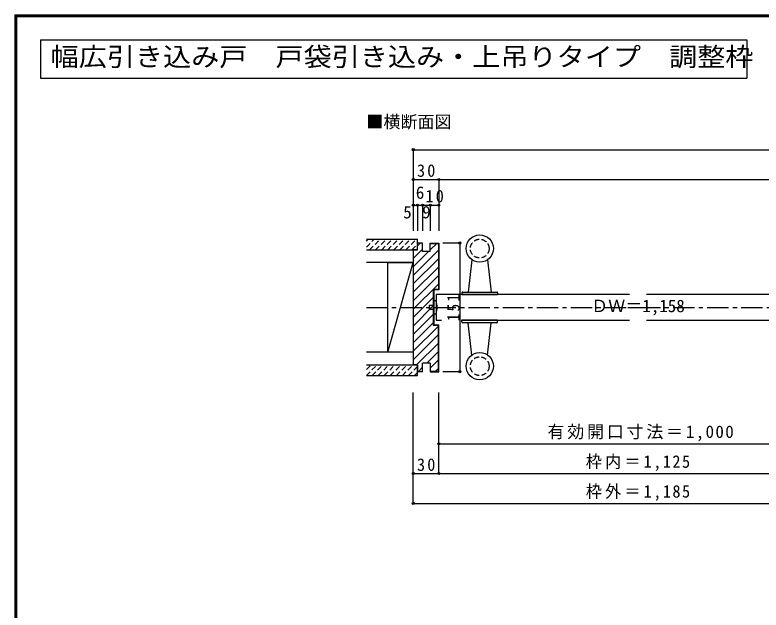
# Model space of a CAD drawing. Units: millimetres at full size, sheet at 1:5; details may follow other scales. Extents: x -973 to 977, y -718 to 696.
# Drawn here: x -973 to -98, y -2 to 696 of the extents above; entities that cross this region are included whole.
import ezdxf
from ezdxf.enums import TextEntityAlignment as Align

# ---------------------------------------------------------------- set-up
doc = ezdxf.new("R2010")
doc.units = ezdxf.units.MM
doc.header["$LTSCALE"] = 5
doc.header["$PDMODE"] = 32
doc.header["$PDSIZE"] = 2.5
for name, pattern in [('CHAIN1', [8, 5, -1, 1, -1]), ('DASHED1', [1.8, 1.2, -0.6]), ('DASHED2', [3, 2, -1])]:
    doc.linetypes.add(name, pattern=pattern)
for name, color, linetype in [('0-1_通り芯', 4, 'CHAIN1'), ('0-2_柱', 3, 'Continuous'), ('0-3_仕上げ', 2, 'Continuous'), ('0-4_枠', 3, 'Continuous'), ('0-5_ケーシング', 3, 'DASHED2'), ('0-6_扉', 2, 'Continuous'), ('0-7_金物', 7, 'Continuous'), ('0-A_文字', 7, 'Continuous'), ('0-B_寸法', 7, 'Continuous'), ('0-C_ハッチ', 4, 'DASHED1'), ('F-1_枠', 6, 'Continuous')]:
    doc.layers.add(name, color=color, linetype=linetype)
doc.styles.add('ＭＳ ゴシック', font='')
doc.styles.get('ＭＳ ゴシック').set_extended_font_data('MS Gothic')

msp = doc.modelspace()

# ---------------------------------------------------------------- linework, layer by layer
at = {"layer": '0-1_通り芯'}
msp.add_line((-560.866, 352.667), (564.172, 352.667), dxfattribs=at)
at = {"layer": '0-2_柱', "color": 7}
for p, q in [((-505.866, 405.167), (-560.866, 405.167)), ((-535.866, 300.167), (-505.866, 405.167)), ((-505.866, 300.167), (-560.866, 300.167))]:
    msp.add_line(p, q, dxfattribs=at)
at = {"layer": '0-2_柱'}
for p, q in [((-535.866, 300.167), (-535.866, 405.167)), ((-535.866, 405.167), (-505.866, 405.167)), ((-505.866, 405.167), (-505.866, 300.167)), ((-505.866, 300.167), (-535.866, 300.167))]:
    msp.add_line(p, q, dxfattribs=at)
at = {"layer": '0-3_仕上げ'}
for p, q in [((-560.866, 432.667), (-500.866, 432.667)), ((-500.866, 420.167), (-500.866, 432.667)), ((-560.866, 420.167), (-500.866, 420.167)), ((-560.866, 285.167), (-500.866, 285.167)), ((-500.866, 272.667), (-500.866, 285.167)), ((-560.866, 272.667), (-500.866, 272.667))]:
    msp.add_line(p, q, dxfattribs=at)
at = {"layer": '0-4_枠'}
for p, q in [((-500.866, 420.167), (-500.866, 428.167)), ((-494.866, 428.167), (-500.866, 428.167)), ((-494.866, 418.167), (-494.866, 428.167)), ((-485.866, 428.167), (-475.866, 428.167)), ((-485.866, 418.167), (-485.866, 428.167)), ((-485.866, 427.667), (-476.366, 427.667)), ((-476.366, 427.667), (-476.366, 373.667)), ((-475.866, 428.167), (-475.866, 373.167)), ((-505.866, 420.167), (-505.866, 285.167)), ((-500.866, 420.167), (-505.866, 420.167)), ((-485.866, 418.167), (-494.866, 418.167)), ((-482.366, 373.667), (-482.366, 331.667)), ((-476.366, 373.667), (-482.366, 373.667)), ((-481.866, 373.167), (-481.866, 332.167)), ((-475.866, 373.167), (-481.866, 373.167)), ((-482.366, 331.667), (-476.366, 331.667)), ((-481.866, 332.167), (-475.866, 332.167)), ((-476.366, 277.667), (-476.366, 331.667)), ((-475.866, 277.167), (-475.866, 332.167)), ((-500.866, 285.167), (-505.866, 285.167)), ((-500.866, 285.167), (-500.866, 277.167)), ((-485.866, 287.167), (-494.866, 287.167)), ((-494.866, 277.167), (-494.866, 287.167)), ((-485.866, 287.167), (-485.866, 277.167)), ((-494.866, 277.167), (-500.866, 277.167)), ((-485.866, 277.667), (-476.366, 277.667)), ((-485.866, 277.167), (-475.866, 277.167))]:
    msp.add_line(p, q, dxfattribs=at)
at = {"layer": '0-5_ケーシング', "linetype": 'Continuous'}
for p, q in [((-437.116, 408.612), (-441.366, 370.667)), ((-418.616, 408.612), (-414.366, 370.667)), ((-448.866, 369.667), (-448.866, 367.667)), ((-447.866, 370.667), (-407.866, 370.667)), ((-406.866, 369.667), (-406.866, 367.667)), ((-448.866, 367.667), (-406.866, 367.667)), ((-406.866, 337.667), (-448.866, 337.667)), ((-448.866, 335.667), (-448.866, 337.667)), ((-407.866, 334.667), (-447.866, 334.667)), ((-437.116, 296.722), (-441.366, 334.667)), ((-418.616, 296.722), (-414.366, 334.667)), ((-406.866, 335.667), (-406.866, 337.667))]:
    msp.add_line(p, q, dxfattribs=at)
for centre in [(-427.866, 421.667), (-427.866, 283.667)]:
    msp.add_circle(centre, 16, dxfattribs=at)
at = {"layer": '0-5_ケーシング', "linetype": 'DASHED1'}
for centre in [(-427.866, 421.667), (-427.866, 283.667)]:
    msp.add_circle(centre, 11, dxfattribs=at)
at = {"layer": '0-5_ケーシング', "linetype": 'Continuous'}
for centre, start, end in [((-447.866, 369.667), 90, 180), ((-407.866, 369.667), 0, 90), ((-447.866, 335.667), 180, 270), ((-407.866, 335.667), 270, 0)]:
    msp.add_arc(centre, 1, start, end, dxfattribs=at)
at = {"layer": '0-6_扉', "color": 6}
for p, q in [((-478.866, 367.667), (-478.866, 337.667)), ((-252.099, 367.667), (-478.866, 367.667)), ((77.669, 367.667), (-232.099, 367.667)), ((-478.866, 337.667), (-472.57, 337.667)), ((-449.697, 337.667), (-252.099, 337.667)), ((-232.099, 337.667), (77.669, 337.667))]:
    msp.add_line(p, q, dxfattribs=at)
at = {"layer": '0-7_金物'}
for p, q in [((-481.866, 360.167), (-481.866, 345.167)), ((-478.866, 360.167), (-481.866, 360.167)), ((-486.866, 355.167), (-481.866, 355.167)), ((-486.866, 350.167), (-486.866, 355.167)), ((-481.866, 350.167), (-486.866, 350.167)), ((-481.866, 345.167), (-478.866, 345.167))]:
    msp.add_line(p, q, dxfattribs=at)
msp.add_arc((-506.491, 352.667), 28.625, 344.81071, 15.18929, dxfattribs=at)
at = {"layer": '0-A_文字', "color": 3}
for p, q in [((-943.333, 666.667), (-943.333, 621.667)), ((-943.333, 666.667), (-114.286, 666.667)), ((-114.286, 666.667), (-114.286, 621.667)), ((-943.333, 621.667), (-114.286, 621.667))]:
    msp.add_line(p, q, dxfattribs=at)
at = {"layer": '0-B_寸法', "color": 4}
for p, q in [((-505.866, 537.667), (-505.866, 442.667)), ((-505.866, 537.667), (506.204, 537.667)), ((-505.866, 502.667), (-475.866, 502.667)), ((-475.866, 502.667), (-475.866, 442.667)), ((-475.866, 502.667), (482.204, 502.667)), ((-505.866, 472.667), (-500.866, 472.667)), ((-500.866, 472.667), (-494.866, 472.667)), ((-500.866, 472.667), (-500.866, 442.667)), ((-494.866, 472.667), (-485.866, 472.667)), ((-494.866, 472.667), (-494.866, 442.667)), ((-485.866, 472.667), (-475.866, 472.667)), ((-485.866, 472.667), (-485.866, 442.667)), ((-451.207, 428.167), (-471.207, 428.167)), ((-451.207, 428.167), (-451.207, 277.167)), ((-451.207, 277.167), (-471.207, 277.167)), ((-505.866, 122.667), (-505.866, 252.667)), ((-475.866, 192.667), (-77.331, 192.667)), ((-475.866, 157.667), (47.669, 157.667)), ((-505.866, 122.667), (77.669, 122.667))]:
    msp.add_line(p, q, dxfattribs=at)
msp.add_lwpolyline([(-505.866, 157.667), (-475.866, 157.667), (-475.866, 252.667)], dxfattribs=at)
at = {"layer": '0-B_寸法'}
for p in [(-505.866, 537.667), (-505.866, 502.667), (-475.866, 502.667), (-505.866, 472.667), (-500.866, 472.667), (-494.866, 472.667), (-485.866, 472.667), (-475.866, 472.667), (-451.207, 428.167), (-451.207, 277.167), (-475.866, 192.667), (-505.866, 157.667), (-475.866, 157.667), (-505.866, 122.667)]:
    msp.add_point(p, dxfattribs=at)
at = {"layer": '0-C_ハッチ'}
for p, q in [((-560.866, 430.514), (-558.714, 432.667)), ((-560.866, 423.443), (-551.643, 432.667)), ((-557.071, 420.167), (-544.571, 432.667)), ((-550, 420.167), (-537.5, 432.667)), ((-542.929, 420.167), (-530.429, 432.667)), ((-535.858, 420.167), (-523.358, 432.667)), ((-528.787, 420.167), (-516.287, 432.667)), ((-521.716, 420.167), (-509.216, 432.667)), ((-514.645, 420.167), (-502.145, 432.667)), ((-507.574, 420.167), (-500.866, 426.874)), ((-560.866, 279.951), (-555.65, 285.167)), ((-560.866, 272.879), (-548.579, 285.167)), ((-554.008, 272.667), (-541.508, 285.167)), ((-546.937, 272.667), (-534.437, 285.167)), ((-539.866, 272.667), (-527.366, 285.167)), ((-532.795, 272.667), (-520.295, 285.167)), ((-525.724, 272.667), (-513.224, 285.167)), ((-518.653, 272.667), (-506.153, 285.167)), ((-511.582, 272.667), (-500.866, 283.382)), ((-504.511, 272.667), (-500.866, 276.311))]:
    msp.add_line(p, q, dxfattribs=at)
at = {"layer": '0-C_ハッチ', "linetype": 'Continuous'}
for p, q in [((-505.866, 409.996), (-494.866, 420.996)), ((-500.866, 424.896), (-497.595, 428.167)), ((-485.866, 420.097), (-478.296, 427.667)), ((-505.866, 419.896), (-505.595, 420.167)), ((-505.866, 390.197), (-476.366, 419.697)), ((-505.866, 400.097), (-487.796, 418.167)), ((-505.866, 380.298), (-476.366, 409.798)), ((-505.866, 370.398), (-476.366, 399.898)), ((-505.866, 360.499), (-476.366, 389.999)), ((-505.866, 350.599), (-476.366, 380.099)), ((-505.866, 340.7), (-482.366, 364.2)), ((-505.866, 330.8), (-482.366, 354.3)), ((-505.866, 320.901), (-482.366, 344.401)), ((-505.866, 311.001), (-482.366, 334.501)), ((-505.866, 301.102), (-476.366, 330.602)), ((-505.866, 291.202), (-476.366, 320.702)), ((-502.002, 285.167), (-476.366, 310.803)), ((-490.103, 287.167), (-476.366, 300.903)), ((-485.866, 281.504), (-476.366, 291.004)), ((-500.103, 277.167), (-494.866, 282.403)), ((-479.804, 277.667), (-476.366, 281.104))]:
    msp.add_line(p, q, dxfattribs=at)
at = {"layer": 'F-1_枠'}
for p, q in [((-973.347, 695.833), (-973.347, -700.833)), ((-973.347, 695.833), (976.653, 695.833)), ((-973.347, 695), (976.653, 695)), ((-973.347, 694.167), (976.653, 694.167)), ((-972.514, 695.833), (-972.514, -700.833)), ((-971.68, 695.833), (-971.68, -700.833))]:
    msp.add_line(p, q, dxfattribs=at)

# ---------------------------------------------------------------- texts
at = {"layer": '0-A_文字', "color": 3, "style": 'ＭＳ ゴシック', "width": 1.1}
msp.add_text('幅広引き込み戸\u3000戸袋引き込み・上吊りタイプ\u3000調整枠', height=21.99, dxfattribs=at).set_placement((-931.458, 629.167), align=Align.BOTTOM_LEFT)
at = {"layer": '0-A_文字', "style": 'ＭＳ ゴシック'}
msp.add_text('■横断面図', height=14.66, dxfattribs=at).set_placement((-560.866, 558.632), align=Align.BOTTOM_LEFT)
at = {"layer": '0-B_寸法', "style": 'ＭＳ ゴシック'}
for s, p in [('6', (-502.866, 475.667)), ('5', (-517.68, 452.667)), ('9', (-495.366, 452.667)), ('ＤＷ＝1,158', (-297.099, 342.667))]:
    msp.add_text(s, height=14.66, dxfattribs=at).set_placement(p, align=Align.BOTTOM_LEFT)
at = {"layer": '0-B_寸法', "char_height": 14.66, "attachment_point": 7, "style": 'ＭＳ ゴシック'}
for s, insert in [('\\T1.27;\\W0.95;30', (-501.491, 505.667)), ('\\T1.27;\\W0.95;10', (-491.491, 475.667)), ('\\T1.16;有効開口寸法＝1,000', (-348.349, 195.667)), ('\\T1.27;\\W0.95;30', (-501.491, 160.667)), ('\\T1.19;\\W0.95;枠内＝1,125', (-303.349, 160.667)), ('\\T1.19;\\W0.95;枠外＝1,185', (-303.349, 125.667))]:
    msp.add_mtext(s, dxfattribs=dict(at, insert=insert))
at = {"layer": '0-B_寸法', "insert": (-451.207, 336.417), "char_height": 14.66, "attachment_point": 7, "rotation": 90, "style": 'ＭＳ ゴシック'}
msp.add_mtext('\\T1.27;\\W0.9;151', dxfattribs=at)

doc.saveas('drawing.dxf')
